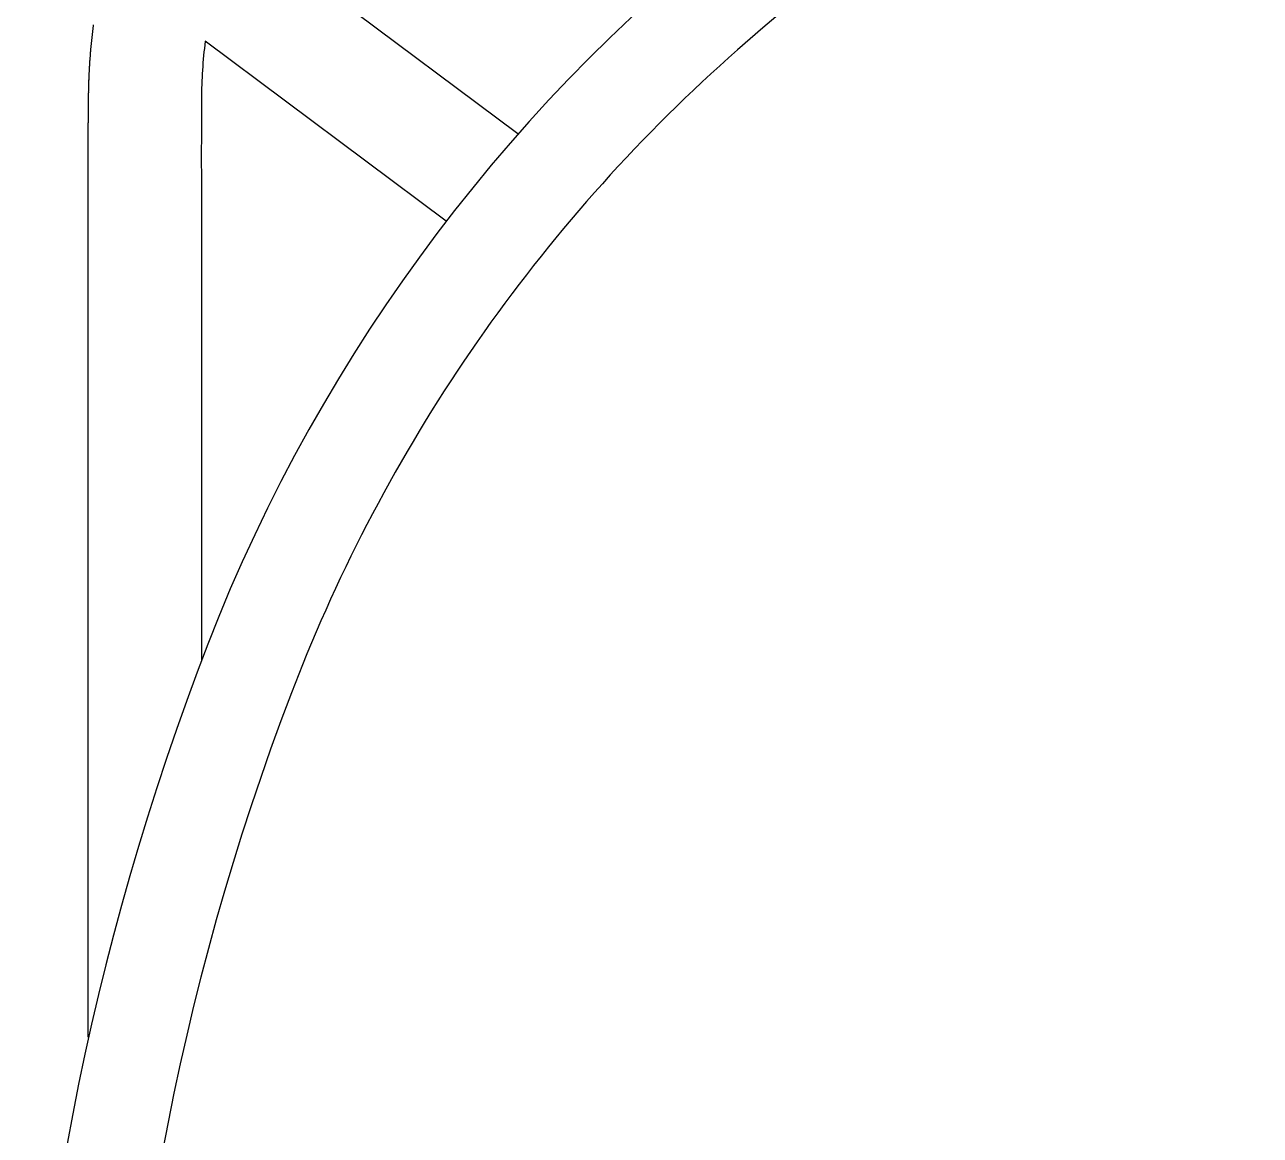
# Model space of a CAD drawing. Header units: inches. Extents: x -2 to 764, y -6 to 562.
# Drawn here: x 643.47 to 648.63, y 129.69 to 134.33 of the extents above; entities that cross this region are included whole.
import ezdxf

# ---------------------------------------------------------------- set-up
doc = ezdxf.new("R2010")
doc.units = ezdxf.units.IN
doc.header["$MEASUREMENT"] = 0
doc.layers.get('0').update_dxf_attribs({"true_color": 0xffffff})
doc.layers.add('SEAT', color=5, linetype='Continuous')

# ---------------------------------------------------------------- blocks, each defined once
blk = doc.blocks.new('3AAS38L01_0P')
at = {"layer": 'SEAT'}
for p, q in [((-6.8561, 6.7788), (-5.6386, 5.8698)), ((-7.4127, 6.3207), (-7.4127, 6.3207)), ((-5.9384, 5.5041), (-6.9448, 6.2554)), ((-7.4252, 6.1996), (-7.4252, 6.1996)), ((-7.4249, 6.2031), (-7.4249, 6.2031)), ((-7.4246, 6.2067), (-7.4246, 6.2067)), ((-7.4243, 6.2102), (-7.4243, 6.2102)), ((-7.424, 6.2138), (-7.424, 6.2138)), ((-7.4238, 6.2173), (-7.4238, 6.2173)), ((-7.4234, 6.2209), (-7.4234, 6.2209)), ((-7.429, 6.142), (-7.429, 6.142)), ((-7.4277, 6.1637), (-7.4277, 6.1637)), ((-7.4275, 6.1673), (-7.4275, 6.1673)), ((-7.4272, 6.1709), (-7.4272, 6.1709)), ((-7.427, 6.1745), (-7.427, 6.1745)), ((-7.4267, 6.1781), (-7.4267, 6.1781)), ((-7.4265, 6.1817), (-7.4265, 6.1817)), ((-7.4262, 6.1853), (-7.4262, 6.1853)), ((-7.4313, 6.0908), (-7.4313, 6.0908)), ((-7.4312, 6.0944), (-7.4312, 6.0944)), ((-7.431, 6.0981), (-7.431, 6.0981)), ((-7.4309, 6.1018), (-7.4309, 6.1018)), ((-7.4307, 6.1055), (-7.4307, 6.1055)), ((-7.4303, 6.1164), (-7.4303, 6.1164)), ((-7.4299, 6.1237), (-7.4299, 6.1237)), ((-7.4297, 6.1274), (-7.4297, 6.1274)), ((-7.4295, 6.131), (-7.4295, 6.131)), ((-7.4294, 6.1347), (-7.4294, 6.1347)), ((-7.4292, 6.1383), (-7.4292, 6.1383)), ((-7.4327, 6.0391), (-7.4327, 6.0391)), ((-7.4326, 6.0465), (-7.4326, 6.0465)), ((-7.4326, 6.0428), (-7.4326, 6.0428)), ((-7.4322, 6.0614), (-7.4322, 6.0614)), ((-7.432, 6.0688), (-7.432, 6.0688)), ((-7.4319, 6.0723), (-7.4319, 6.0723)), ((-7.4317, 6.0797), (-7.4317, 6.0797)), ((-7.4314, 6.0871), (-7.4314, 6.0871)), ((-7.4331, 6.0132), (-7.4331, 6.0132)), ((-7.4331, 6.0057), (-7.4331, 6.0057)), ((-7.4331, 6.0021), (-7.4331, 6.0021)), ((-7.433, 6.0205), (-7.433, 6.0205)), ((-7.4329, 6.0244), (-7.4329, 6.0244)), ((-7.4332, 5.8253), (-7.4332, 5.914)), ((-7.4332, 5.914), (-7.4332, 5.914)), ((-7.4332, 5.6467), (-7.4332, 5.8253)), ((-7.4332, 2.0956), (-7.4332, 5.6467))]:
    blk.add_line(p, q, dxfattribs=at)
for centre, radius, start, end in [((-0.2806, 1.1487), 7.1391, 97.87016, 160.75724), ((-0.3345, 1.261), 6.6209, 92.96907, 131.50403), ((-5.1571, 6.0283), 2.2745, 172.6144, 175.143), ((-5.375, 6.0552), 2.055, 172.4811, 172.5769), ((-4.8301, 5.996), 2.1305, 173.0067, 179.5269), ((-4.8811, 6.0035), 2.5516, 175.5918, 175.9141), ((-4.8864, 6.0039), 2.5463, 175.5127, 175.5918), ((-4.8818, 6.0035), 2.5509, 175.4312, 175.5128), ((-4.8979, 6.0048), 2.5347, 175.3522, 175.4311), ((-4.9009, 6.005), 2.5318, 175.27, 175.3523), ((-4.9189, 6.0065), 2.5137, 175.1909, 175.2699), ((-4.9262, 6.0071), 2.5064, 175.1078, 175.191), ((-0.2006, 1.0958), 6.8333, 131.42654, 158.05281), ((-4.6904, 5.9916), 2.7427, 176.8573, 176.9344), ((-4.7391, 5.9944), 2.6939, 176.3961, 176.8585), ((-4.8165, 5.9991), 2.6164, 176.3153, 176.3943), ((-4.8302, 6), 2.6027, 176.2357, 176.3152), ((-4.8527, 6.0015), 2.5801, 176.1555, 176.2358), ((-4.8606, 6.002), 2.5722, 176.0755, 176.1555), ((-4.8697, 6.0027), 2.563, 175.9948, 176.0753), ((-4.8811, 6.0035), 2.5516, 175.9141, 175.9949), ((-4.6139, 5.9886), 2.8192, 177.9237, 177.9987), ((-4.6359, 5.9894), 2.7973, 177.8486, 177.9237), ((-4.6449, 5.9898), 2.7882, 177.7729, 177.8487), ((-4.6601, 5.9904), 2.773, 177.6972, 177.7728), ((-4.6734, 5.9909), 2.7597, 177.6207, 177.6972), ((-4.6931, 5.9917), 2.74, 177.3916, 177.621), ((-4.699, 5.992), 2.7341, 177.2384, 177.3916), ((-4.683, 5.9912), 2.7501, 177.1615, 177.2386), ((-4.6903, 5.9916), 2.7428, 177.0863, 177.1615), ((-4.6814, 5.9911), 2.7517, 177.0094, 177.0863), ((-4.6843, 5.9913), 2.7488, 176.9344, 177.0093), ((-4.3122, 5.9834), 3.121, 178.9775, 179.2484), ((-4.6824, 5.9898), 2.7507, 178.8957, 178.9733), ((-4.598, 5.9879), 2.8352, 178.5155, 178.8161), ((-4.6806, 5.9898), 2.7526, 178.8191, 178.895), ((-4.5274, 5.9863), 2.9057, 178.3733, 178.5193), ((-4.7234, 5.9918), 2.7097, 178.2976, 178.3732), ((-4.612, 5.9885), 2.8212, 178.1465, 178.2967), ((-4.5776, 5.9874), 2.8556, 177.999, 178.1469), ((47.5252, 5.9095), 54.9584, 179.90349, 179.99528), ((-5.4076, 5.9955), 2.0255, 179.293, 179.5), ((-6.1549, 6.0025), 1.2782, 179.5202, 179.855), ((-3.882, 5.9959), 3.5511, 179.841, 179.8997), ((-4.0332, 5.9794), 3.4, 179.2426, 179.3074), ((93.1602, 5.7746), 100.121, 179.86319, 180.094436), ((151525.2641, 4.4907), 151532.2248, 179.99957696, 180.000310351), ((3.503, -0.337), 10.8042, 158.34589, 200.44626), ((3.5086, -0.336), 11.2069, 159.97501, 201.70486)]:
    blk.add_arc(centre, radius, start, end, dxfattribs=at)

msp = doc.modelspace()

# ---------------------------------------------------------------- block references
msp.add_blockref('3AAS38L01_0P', (651.1689, 128.007))

doc.saveas('drawing.dxf')
